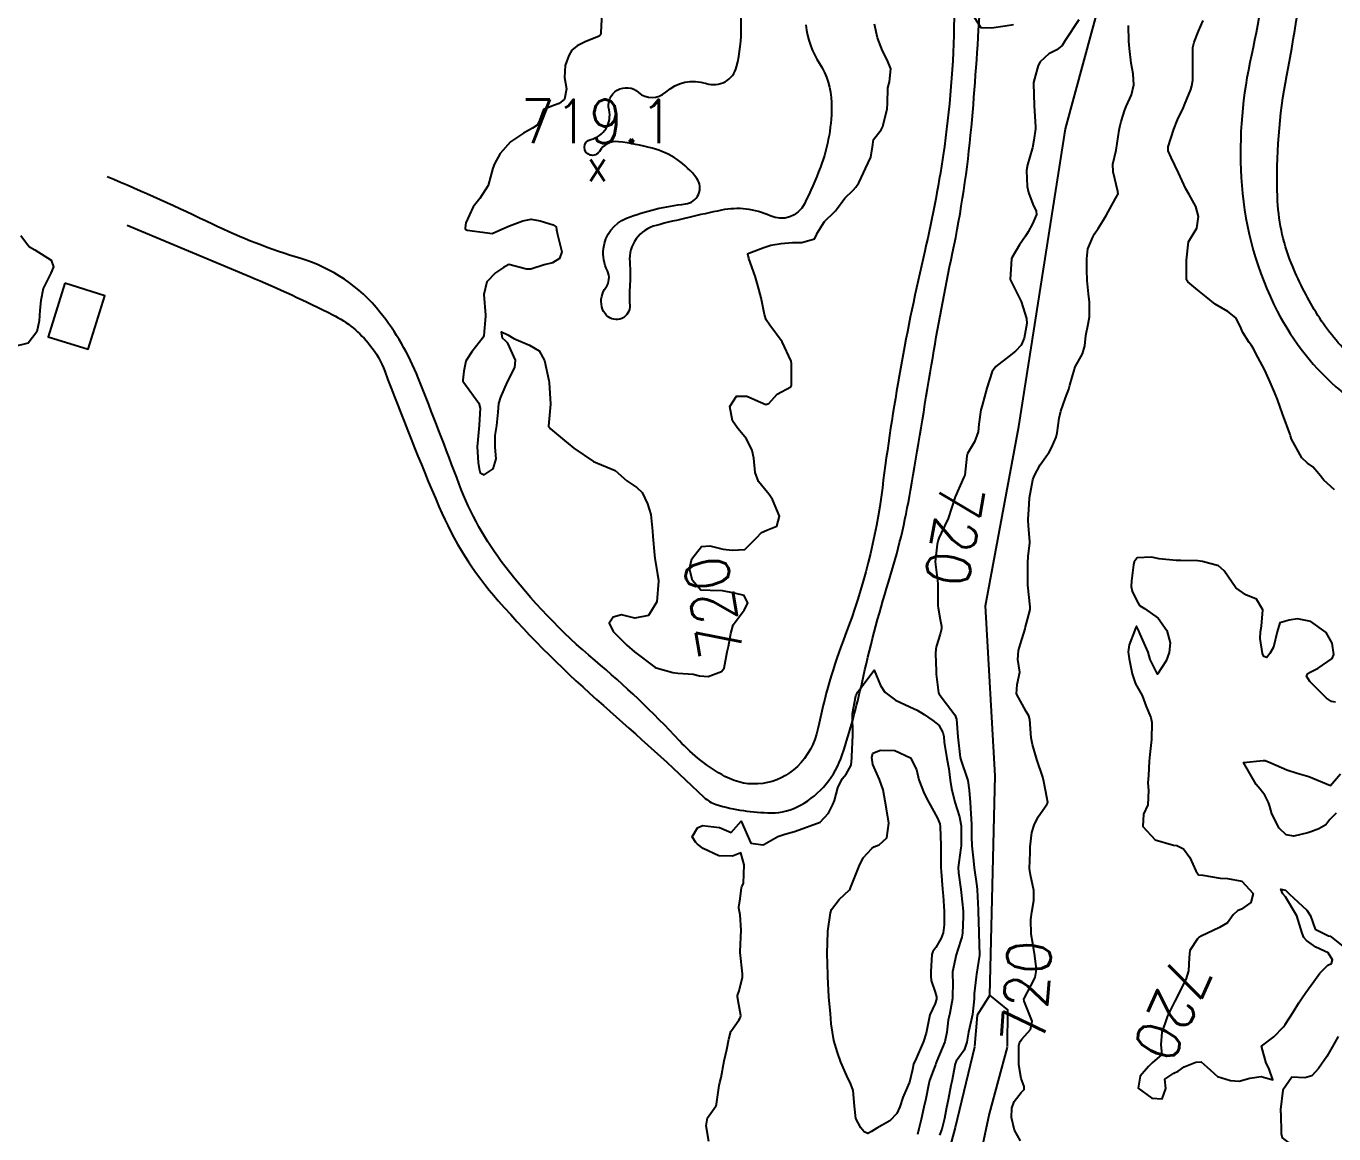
# Model space of a CAD drawing. Header units: metres. Extents: x 318500 to 325275, y 7408834 to 7428799.
# Drawn here: x 321513.3 to 321633.3, y 7415492.1 to 7415593.7 of the extents above; entities that cross this region are included whole.
import ezdxf
from ezdxf.enums import TextEntityAlignment as Align

# ---------------------------------------------------------------- set-up
doc = ezdxf.new("R2010")
doc.units = ezdxf.units.M
doc.header["$MEASUREMENT"] = 0
for name, color, linetype in [('Cotas', 45, 'Continuous'), ('Curvas de Nivel 1m', 11, 'Continuous'), ('Curvas de Nivel 5m', 15, 'Continuous'), ('Edificações', 30, 'Continuous'), ('Hidrografia', 140, 'Continuous'), ('Pontos Cotados', 45, 'Continuous'), ('Vias Primárias', 230, 'Continuous'), ('Vias Secundárias', 230, 'Continuous')]:
    doc.layers.add(name, color=color, linetype=linetype)
doc.styles.add('Style-STANDARD', font='STANDARD.shx')

# ---------------------------------------------------------------- blocks, each defined once
blk = doc.blocks.new('ELVTXT_11')
at = {"layer": 'Pontos Cotados', "linetype": 'Continuous', "style": 'Style-STANDARD'}
for s, height, p in [('719.1', 4, (0, 4)), ('x', 3, (0, 0))]:
    blk.add_text(s, height=height, dxfattribs=at).set_placement(p, align=Align.MIDDLE_CENTER)

msp = doc.modelspace()

# ---------------------------------------------------------------- linework, layer by layer
at = {"layer": 'Curvas de Nivel 1m', "elevation": 721, "flags": 128}
for points in [[(321603.94, 7415593.79), (321603.17, 7415593.66), (321601.94, 7415593.49), (321600.99, 7415593.51), (321600.38, 7415594.47)], [(321633.39, 7415551.13), (321632.43, 7415552.03), (321631.96, 7415552.6), (321631.41, 7415553.23), (321630.93, 7415553.57), (321630.39, 7415554.07), (321629.45, 7415555.79), (321629.36, 7415556.08), (321629.33, 7415556.21), (321628.64, 7415558.09), (321628.16, 7415559.42), (321627.9, 7415560.1), (321627.51, 7415561.02), (321627.02, 7415562.11), (321626.37, 7415563.29), (321625.93, 7415564.12), (321625.79, 7415564.36), (321625.57, 7415564.66), (321625, 7415565.56), (321624.75, 7415566.14), (321624.34, 7415566.9), (321623.6, 7415567.48), (321622.46, 7415568.17), (321621.62, 7415568.82), (321620.87, 7415569.44), (321619.95, 7415570.21), (321619.83, 7415570.4), (321619.83, 7415572.21), (321620.01, 7415573.88), (321620.2, 7415574.2), (321620.78, 7415575.12), (321620.91, 7415576.19), (321620.66, 7415577.12), (321620.05, 7415578.21), (321619.75, 7415578.75), (321619.08, 7415580.22), (321618.4, 7415581.62), (321618.15, 7415582.23), (321618.15, 7415582.58), (321618.66, 7415584.23), (321619, 7415585.06), (321619.53, 7415586.21), (321619.63, 7415586.44), (321619.86, 7415586.97), (321620.22, 7415587.86), (321620.32, 7415588.2), (321620.39, 7415588.71), (321620.41, 7415590.2), (321620.41, 7415591.71), (321620.51, 7415592.2), (321620.92, 7415593.22), (321621.36, 7415594.19)], [(321512.86, 7415574.45), (321513.47, 7415573.62), (321513.66, 7415573.43), (321514.13, 7415573.14), (321515.64, 7415572.19), (321515.85, 7415571.59), (321515.62, 7415571.02), (321514.9, 7415569.6), (321514.69, 7415568.51), (321514.61, 7415567.6), (321514.53, 7415566.64), (321514.32, 7415565.61), (321513.54, 7415564.57), (321512.15, 7415564.25)], [(321576, 7415491.35), (321575.74, 7415492.78), (321575.86, 7415493.52), (321576.62, 7415494.59), (321576.68, 7415494.7), (321576.7, 7415494.77), (321576.94, 7415496.47), (321577.01, 7415496.76), (321577.12, 7415497.22), (321577.38, 7415498.76), (321577.65, 7415499.79), (321577.83, 7415500.75), (321578.02, 7415501.44), (321578.73, 7415502.47), (321578.84, 7415502.62), (321578.9, 7415502.74), (321578.92, 7415502.92), (321578.74, 7415503.91), (321578.61, 7415504.61), (321578.63, 7415504.74), (321578.66, 7415504.83), (321578.76, 7415505.17), (321579.09, 7415506.43), (321579.09, 7415506.74), (321578.87, 7415508.68), (321578.86, 7415508.74), (321578.86, 7415508.79), (321578.94, 7415510.74), (321578.85, 7415512.15), (321578.75, 7415512.74), (321578.75, 7415512.85), (321578.87, 7415513.62), (321578.99, 7415514.63), (321579.03, 7415514.74), (321579.16, 7415515.01), (321579.22, 7415516.74), (321578.93, 7415517.83), (321578.16, 7415517.51), (321576.92, 7415517.56), (321575.48, 7415518.23), (321574.94, 7415518.63), (321574.79, 7415518.79), (321574.46, 7415519.29), (321574.96, 7415520.13), (321575.42, 7415520.33), (321576.96, 7415520.14), (321578.03, 7415519.68), (321578.97, 7415520.74), (321579.84, 7415518.73), (321580.94, 7415518.56), (321581.05, 7415518.59), (321581.25, 7415518.71), (321582.32, 7415519.33), (321582.95, 7415519.55), (321583.84, 7415519.8), (321584.96, 7415520.19), (321585.3, 7415520.32), (321586.21, 7415520.64), (321586.98, 7415521.46), (321587.36, 7415522.25), (321587.53, 7415522.62), (321587.84, 7415523.79), (321588.22, 7415524.62), (321588.6, 7415525.04), (321589.04, 7415525.87), (321589.11, 7415526.55), (321589.12, 7415526.61), (321589.12, 7415526.68), (321589.19, 7415528.61), (321589.17, 7415530.54), (321589.17, 7415530.61), (321589.49, 7415532.24), (321589.66, 7415532.6), (321591.15, 7415534.58), (321591.15, 7415534.58), (321591.74, 7415533.17), (321592.13, 7415532.56), (321593.12, 7415531.82), (321594.42, 7415531.23), (321595.11, 7415530.92), (321595.76, 7415530.52), (321596.55, 7415529.96), (321597.09, 7415529.53), (321597.47, 7415528.88), (321597.55, 7415528.49), (321597.59, 7415527.97), (321597.82, 7415526.49), (321598, 7415525.52), (321598.14, 7415524.48), (321598.25, 7415523.72), (321598.56, 7415522.48), (321598.98, 7415521.14), (321599.12, 7415520.47), (321599.13, 7415520.3), (321599.13, 7415518.47), (321599.11, 7415518.29), (321598.92, 7415516.94), (321598.88, 7415516.47), (321598.91, 7415515.98), (321599.12, 7415514.47), (321599.15, 7415514.2), (321599.33, 7415512.47), (321599.34, 7415511.98), (321599.26, 7415510.47), (321599.21, 7415510.09), (321598.82, 7415508.87), (321598.71, 7415508.57), (321598.67, 7415508.47), (321598.36, 7415506.9), (321598.34, 7415506.48), (321598.37, 7415506.07), (321598.34, 7415504.48), (321598.09, 7415503.13), (321597.96, 7415502.48), (321597.83, 7415501.37), (321597.64, 7415500.49), (321596.92, 7415498.74), (321596.83, 7415498.5), (321596.79, 7415498.39), (321596.67, 7415498.09), (321596.23, 7415496.94), (321596.13, 7415496.51), (321595.89, 7415495.25), (321595.72, 7415494.51), (321595.46, 7415493.37), (321595.27, 7415492.52), (321595.13, 7415491.98)]]:
    msp.add_lwpolyline(points, dxfattribs=at)
at = {"layer": 'Curvas de Nivel 1m', "elevation": 722, "flags": 128}
msp.add_lwpolyline([(321593.06, 7415527.23), (321594.5, 7415526.54), (321595.03, 7415525.48), (321595.25, 7415524.53), (321595.75, 7415523.27), (321596.13, 7415522.51), (321596.98, 7415521.02), (321597.19, 7415520.5), (321597.22, 7415520.24), (321597.27, 7415518.5), (321597.29, 7415516.86), (321597.29, 7415516.49), (321597.3, 7415516.11), (321597.43, 7415514.49), (321597.49, 7415513.89), (321597.59, 7415512.49), (321597.57, 7415511.21), (321597.48, 7415510.49), (321597.32, 7415510.01), (321596.82, 7415509.15), (321596.55, 7415508.77), (321596.45, 7415508.51), (321596.36, 7415506.93), (321596.36, 7415506.51), (321596.39, 7415506.12), (321596.77, 7415505.06), (321596.89, 7415504.62), (321596.89, 7415504.5), (321596.87, 7415504.39), (321596.75, 7415504.01), (321596.28, 7415502.96), (321596.16, 7415502.51), (321595.92, 7415501.3), (321595.68, 7415500.52), (321594.91, 7415498.75), (321594.79, 7415498.53), (321594.76, 7415498.45), (321594.67, 7415497.95), (321594.39, 7415496.8), (321594.29, 7415496.53), (321593.79, 7415495.38), (321593.51, 7415494.54), (321593.24, 7415493.92), (321592.61, 7415493.25), (321591.41, 7415492.57), (321590.92, 7415492.26), (321590.59, 7415492.09), (321590.25, 7415492.24), (321589.93, 7415492.59), (321589.48, 7415493.47), (321589.35, 7415494.6), (321589.22, 7415496.03), (321589.02, 7415496.6), (321588.66, 7415497.36), (321588.11, 7415498.62), (321587.79, 7415499.52), (321587.45, 7415500.62), (321587.21, 7415502.14), (321587.19, 7415502.63), (321587.15, 7415503.05), (321587.01, 7415504.63), (321586.92, 7415506.49), (321586.92, 7415506.63), (321586.84, 7415508.6), (321586.84, 7415508.63), (321586.92, 7415510.54), (321586.92, 7415510.63), (321587.15, 7415512.34), (321587.25, 7415512.63), (321587.94, 7415513.56), (321588.89, 7415514.45), (321588.96, 7415514.54), (321588.99, 7415514.61), (321589.05, 7415514.77), (321589.77, 7415516.6), (321590.16, 7415517.36), (321590.93, 7415518.24), (321591.14, 7415518.37), (321591.62, 7415518.57), (321592.31, 7415519.2), (321592.51, 7415520.56), (321592.3, 7415521.87), (321592.18, 7415522.56), (321591.97, 7415523.6), (321591.66, 7415524.57), (321591.04, 7415525.92), (321590.93, 7415526.58), (321591.05, 7415526.97), (321591.74, 7415527.26)], close=True, dxfattribs=at)
at = {"layer": 'Curvas de Nivel 5m', "elevation": 720, "flags": 128}
for points in [[(321566.16, 7415594.93), (321566.07, 7415593.06), (321566.07, 7415592.93), (321566.03, 7415592.83), (321565.93, 7415592.76), (321564.65, 7415592.22), (321563.91, 7415591.85), (321563.42, 7415591.45), (321563.13, 7415590.97), (321562.81, 7415590.05), (321562.74, 7415588.97), (321562.92, 7415587.91), (321562.74, 7415586.97), (321562.24, 7415586.58), (321561.84, 7415586.42), (321560.82, 7415586.01), (321560.46, 7415585), (321560.25, 7415584.57), (321559.81, 7415584.32), (321558.97, 7415583.86), (321557.79, 7415583.04), (321556.83, 7415581.99), (321556.32, 7415581.05), (321556.16, 7415580.65), (321555.74, 7415579.06), (321554.96, 7415577.84), (321554.37, 7415577.08), (321553.7, 7415575.62), (321553.63, 7415575.15), (321553.64, 7415575.09), (321553.69, 7415575), (321553.81, 7415574.96), (321555.68, 7415574.7), (321556.1, 7415574.64), (321557, 7415575.04), (321557.69, 7415575.34), (321558.92, 7415575.8), (321559.7, 7415575.97), (321560.51, 7415575.81), (321561.69, 7415575.43), (321561.97, 7415575.25), (321562.02, 7415574.98), (321562.11, 7415574.55), (321562.51, 7415572.97), (321562.29, 7415572.34), (321561.64, 7415571.94), (321560.88, 7415571.76), (321559.64, 7415571.37), (321559.27, 7415571.38), (321557.64, 7415571.79), (321557.14, 7415571.54), (321556.42, 7415571.05), (321555.62, 7415570.22), (321555.35, 7415569.06), (321555.48, 7415567.16), (321555.49, 7415567.06), (321555.34, 7415565.28), (321555.26, 7415565.06), (321554.24, 7415563.79), (321553.77, 7415563.09), (321553.7, 7415562.92), (321553.51, 7415562.03), (321553.41, 7415561.18), (321553.43, 7415561.09), (321553.5, 7415560.97), (321554.87, 7415559.07), (321555, 7415558.61), (321554.9, 7415557.07), (321554.78, 7415555.72), (321554.74, 7415555.07), (321554.82, 7415553.65), (321554.9, 7415553.07), (321555.02, 7415552.7), (321555.38, 7415552.49), (321556.2, 7415553.05), (321556.48, 7415553.97), (321556.39, 7415555.05), (321556.38, 7415556.11), (321556.53, 7415557.04), (321556.67, 7415558.25), (321556.72, 7415559.04), (321556.89, 7415559.63), (321557.5, 7415561.03), (321558.19, 7415562.36), (321558.24, 7415563.02), (321557.55, 7415564.58), (321557.33, 7415564.81), (321557.06, 7415565.04), (321556.97, 7415565.63), (321557.55, 7415565.34), (321558.09, 7415565.02), (321559.54, 7415564.41), (321560.43, 7415563.89), (321560.91, 7415562.99), (321561.32, 7415561.16), (321561.35, 7415560.98), (321561.47, 7415558.98), (321561.29, 7415556.98), (321561.45, 7415556.74), (321562.74, 7415555.65), (321563.42, 7415555.1), (321563.61, 7415554.95), (321565.4, 7415553.73), (321567.39, 7415552.9), (321568.47, 7415551.97), (321569.37, 7415551.34), (321569.87, 7415550.87), (321570.37, 7415549.85), (321570.66, 7415548.86), (321570.83, 7415547.34), (321570.86, 7415546.85), (321571, 7415545.14), (321571.03, 7415544.85), (321571.27, 7415543.35), (321571.37, 7415542.85), (321571.37, 7415542.74), (321571.23, 7415540.85), (321570.46, 7415539.61), (321569.21, 7415539.36), (321567.98, 7415539.65), (321567.22, 7415539.46), (321566.83, 7415538.91), (321567.2, 7415538.12), (321568.46, 7415536.88), (321569.17, 7415536.26), (321571.03, 7415534.85), (321571.15, 7415534.8), (321572.68, 7415534.36), (321573.14, 7415534.31), (321574.56, 7415534.22), (321575.14, 7415534.06), (321575.92, 7415534), (321577.15, 7415534.47), (321577.38, 7415534.77), (321577.67, 7415536.27), (321577.78, 7415536.76), (321578, 7415537.96), (321578.23, 7415538.75), (321579.22, 7415540.1), (321579.56, 7415540.73), (321579.24, 7415541.45), (321578.34, 7415541.66), (321577.25, 7415541.85), (321576.12, 7415541.9), (321575.25, 7415541.94), (321574.48, 7415542.8), (321574.21, 7415543.87), (321574.42, 7415544.8), (321575.3, 7415545.92), (321576.09, 7415546), (321577.3, 7415545.7), (321578.13, 7415545.59), (321579.3, 7415545.67), (321580.35, 7415546.72), (321580.82, 7415547.21), (321581.32, 7415547.42), (321582.22, 7415547.81), (321582.47, 7415548.7), (321581.83, 7415550.24), (321581.51, 7415550.71), (321581.37, 7415550.88), (321580.55, 7415551.89), (321580.25, 7415552.73), (321580.11, 7415554.03), (321579.97, 7415554.73), (321579.44, 7415555.81), (321578.64, 7415556.75), (321578.15, 7415557.45), (321577.91, 7415558.76), (321578.52, 7415559.72), (321579.48, 7415559.73), (321581.23, 7415558.96), (321581.48, 7415559.06), (321582.27, 7415559.92), (321583.5, 7415560.59), (321583.55, 7415560.64), (321583.56, 7415560.69), (321583.56, 7415562.66), (321583.56, 7415562.69), (321583.56, 7415562.72), (321583.53, 7415562.94), (321582.71, 7415564.7), (321581.57, 7415566.24), (321581.26, 7415566.71), (321581.1, 7415567.2), (321580.78, 7415568.73), (321580.47, 7415569.88), (321580.24, 7415570.73), (321579.65, 7415572.35), (321579.57, 7415572.74), (321579.6, 7415572.81), (321579.66, 7415572.84), (321581.03, 7415573.37), (321581.67, 7415573.57), (321582.64, 7415573.74), (321583.68, 7415573.81), (321584.53, 7415573.83), (321585.68, 7415574.15), (321585.86, 7415574.48), (321585.93, 7415574.66), (321586.6, 7415575.75), (321587.51, 7415576.64), (321587.62, 7415576.73), (321587.71, 7415576.86), (321588.48, 7415577.88), (321589.22, 7415578.62), (321589.48, 7415578.88), (321589.75, 7415579.3), (321590.17, 7415580.2), (321590.36, 7415580.6), (321590.85, 7415581.66), (321591, 7415582.59), (321591.11, 7415583.28), (321591.81, 7415584.16), (321591.94, 7415584.45), (321591.98, 7415584.58), (321592.35, 7415586.07), (321592.39, 7415586.57), (321592.42, 7415588.02), (321592.57, 7415588.57), (321592.7, 7415589.76), (321592.34, 7415590.58), (321591.91, 7415591.41), (321591.48, 7415592.59), (321591.2, 7415593.85)], [(321609.95, 7415594.23), (321608.69, 7415592.36), (321608.4, 7415591.89), (321607.92, 7415591.48), (321607.18, 7415591.12), (321606.39, 7415590.39), (321606.22, 7415590.07), (321605.88, 7415588.83), (321605.78, 7415588.49), (321605.77, 7415588.4), (321605.85, 7415586.4), (321605.97, 7415584.4), (321605.96, 7415584.26), (321605.8, 7415583.22), (321605.69, 7415582.5), (321605.67, 7415582.4), (321605.24, 7415580.94), (321605.14, 7415580.41), (321605.2, 7415578.95), (321605.32, 7415578.4), (321605.72, 7415577.34), (321606.02, 7415576.7), (321606.06, 7415576.39), (321605.7, 7415575.53), (321605.29, 7415574.81), (321605.05, 7415574.41), (321604.49, 7415573.6), (321603.79, 7415572.42), (321603.76, 7415572.32), (321603.63, 7415570.42), (321604.64, 7415568.41), (321605.15, 7415566.84), (321605.18, 7415566.4), (321604.93, 7415565.04), (321604.66, 7415564.41), (321604.12, 7415563.84), (321603.54, 7415563.38), (321602.32, 7415562.44), (321601.98, 7415561.98), (321601.5, 7415560.45), (321601.06, 7415558.87), (321600.96, 7415558.46), (321600.77, 7415557.14), (321600.69, 7415556.46), (321600.37, 7415555.53), (321599.73, 7415554.47), (321599.65, 7415554.23), (321599.47, 7415552.47), (321599.45, 7415552.41), (321599.39, 7415552.29), (321598.6, 7415550.48), (321598.3, 7415549.54), (321597.95, 7415548.49), (321597.32, 7415547.14), (321597.1, 7415546.71), (321597.03, 7415546.5), (321596.95, 7415546.15), (321596.75, 7415544.51), (321596.97, 7415542.8), (321597.01, 7415542.5), (321597.01, 7415540.72), (321597.01, 7415540.5), (321597.02, 7415540.29), (321597.22, 7415539.22), (321597.33, 7415538.62), (321597.35, 7415538.5), (321597.33, 7415538.37), (321597.2, 7415537.9), (321596.88, 7415536.81), (321596.82, 7415536.51), (321596.8, 7415536.13), (321596.85, 7415534.5), (321596.86, 7415534.21), (321597.05, 7415532.5), (321597.13, 7415532.37), (321598.57, 7415530.48), (321598.71, 7415530.09), (321598.83, 7415528.47), (321599.05, 7415526.57), (321599.07, 7415526.47), (321599.08, 7415526.44), (321599.74, 7415524.46), (321599.89, 7415523.58), (321599.96, 7415522.46), (321600.04, 7415521.41), (321600.1, 7415520.46), (321600.1, 7415519.31), (321600.13, 7415518.46), (321600.27, 7415517.11), (321600.33, 7415516.46), (321600.57, 7415514.78), (321600.61, 7415514.45), (321600.71, 7415512.61), (321600.71, 7415512.45), (321600.75, 7415510.54), (321600.76, 7415510.45), (321600.81, 7415508.45), (321600.55, 7415506.69), (321600.51, 7415506.45), (321600.34, 7415504.88), (321600.32, 7415504.45), (321600.19, 7415503), (321600.07, 7415502.46), (321599.8, 7415501.37), (321599.66, 7415500.46), (321599.43, 7415499.73), (321598.68, 7415498.72), (321598.58, 7415498.47), (321598.28, 7415496.85), (321598.2, 7415496.48), (321597.94, 7415495.17), (321597.8, 7415494.48), (321597.6, 7415493.47), (321597.36, 7415492.49), (321597.15, 7415491.94)], [(321604.59, 7415491.42), (321604.05, 7415492.4), (321603.75, 7415493.55), (321603.8, 7415494.4), (321604.01, 7415495.02), (321604.64, 7415495.85), (321604.91, 7415496.12), (321604.92, 7415496.39), (321604.66, 7415497.14), (321604.43, 7415498.39), (321604.43, 7415500.13), (321604.49, 7415500.39), (321604.56, 7415500.53), (321604.71, 7415500.73), (321605.49, 7415501.61), (321605.66, 7415502.38), (321604.92, 7415504.23), (321604.88, 7415504.39), (321605.54, 7415505.62), (321605.92, 7415506.38), (321606.04, 7415507.13), (321605.9, 7415508.38), (321605.71, 7415509.5), (321605.58, 7415510.38), (321605.53, 7415511.7), (321605.62, 7415512.38), (321605.81, 7415513.45), (321605.82, 7415514.38), (321605.49, 7415515.8), (321605.4, 7415516.39), (321605.46, 7415517.86), (321605.48, 7415518.38), (321605.64, 7415519.7), (321605.85, 7415520.38), (321606.22, 7415521.14), (321607, 7415522.27), (321607.04, 7415522.33), (321607.07, 7415522.37), (321607.09, 7415522.46), (321607.01, 7415522.93), (321606.73, 7415524.37), (321606.63, 7415524.77), (321606.09, 7415526.38), (321605.69, 7415527.77), (321605.57, 7415528.39), (321605.43, 7415530.05), (321605.35, 7415530.39), (321605.11, 7415530.8), (321604.22, 7415532.4), (321604.29, 7415533.26), (321604.52, 7415534.4), (321604.33, 7415535.56), (321604.41, 7415536.4), (321604.59, 7415537), (321605.02, 7415538.39), (321605.06, 7415538.55), (321605.22, 7415539.23), (321605.48, 7415540.14), (321605.48, 7415540.39), (321605.26, 7415542.39), (321605.25, 7415544.39), (321605.25, 7415544.43), (321605.3, 7415545.01), (321605.43, 7415546.27), (321605.44, 7415546.39), (321605.33, 7415547.82), (321605.3, 7415548.35), (321605.3, 7415548.39), (321605.3, 7415548.43), (321605.35, 7415549.32), (321605.41, 7415550.35), (321605.41, 7415550.39), (321605.72, 7415552.06), (321605.83, 7415552.39), (321606.38, 7415553.42), (321607.06, 7415554.37), (321607.21, 7415554.58), (321607.43, 7415554.98), (321607.86, 7415555.95), (321607.95, 7415556.36), (321608.13, 7415557.7), (321608.28, 7415558.36), (321608.72, 7415559.58), (321609.01, 7415560.35), (321609.12, 7415560.73), (321609.53, 7415562.21), (321609.56, 7415562.31), (321609.58, 7415562.34), (321610.29, 7415563.59), (321610.49, 7415564.33), (321610.59, 7415565.3), (321610.8, 7415566.33), (321610.91, 7415567), (321610.92, 7415568.33), (321610.83, 7415569.12), (321610.7, 7415570.33), (321610.66, 7415571.32), (321610.66, 7415572.33), (321610.76, 7415573.25), (321611.22, 7415574.32), (321611.39, 7415574.62), (321611.7, 7415575.1), (321612.18, 7415575.85), (321612.45, 7415576.31), (321613.31, 7415577.87), (321613.54, 7415578.29), (321613.52, 7415578.51), (321613.1, 7415580.3), (321613.07, 7415581.01), (321613.35, 7415582.3), (321613.65, 7415584.13), (321613.68, 7415584.29), (321613.7, 7415584.42), (321613.83, 7415584.93), (321614.15, 7415585.98), (321614.27, 7415586.28), (321614.77, 7415587.37), (321615, 7415588.27), (321614.91, 7415589.3), (321614.74, 7415590.28), (321614.58, 7415591.62), (321614.54, 7415592.28), (321614.5, 7415593.74)], [(321633.5, 7415531.64), (321633.13, 7415531.7), (321632.65, 7415532.03), (321631.15, 7415533.55), (321630.82, 7415534.05), (321630.94, 7415534.28), (321631.16, 7415534.39), (321631.9, 7415534.77), (321633.18, 7415535.65), (321633.33, 7415536.02), (321633.2, 7415537.07), (321632.63, 7415538.03), (321631.22, 7415539.04), (321630, 7415539.29), (321629.23, 7415539.16), (321628.37, 7415538.94), (321628.14, 7415538.09), (321627.79, 7415536.69), (321627.48, 7415536.1), (321627.18, 7415535.74), (321626.91, 7415535.83), (321626.8, 7415536.11), (321626.57, 7415537.48), (321626.61, 7415538.11), (321626.7, 7415538.62), (321626.82, 7415540.11), (321626.24, 7415541.11), (321625.25, 7415541.49), (321624.34, 7415542.14), (321623.28, 7415543.7), (321622.76, 7415544.16), (321621.3, 7415544.56), (321620.87, 7415544.62), (321619.3, 7415544.64), (321618.87, 7415544.64), (321617.3, 7415544.8), (321616.6, 7415544.94), (321615.3, 7415544.9), (321615.03, 7415544.53), (321614.97, 7415544.26), (321614.76, 7415542.78), (321614.73, 7415542.27), (321614.83, 7415541.84), (321615.25, 7415540.94), (321615.52, 7415540.53), (321615.96, 7415540.25), (321617.23, 7415539.36), (321618.02, 7415538.22), (321618.33, 7415537.08), (321618.22, 7415536.22), (321617.96, 7415535.44), (321617.16, 7415534.23), (321616.49, 7415535.56), (321616.3, 7415536.24), (321615.58, 7415537.88), (321615.4, 7415538.26), (321615.22, 7415538.62), (321615.11, 7415538.36), (321615.09, 7415538.26), (321614.55, 7415536.91), (321614.46, 7415536.27), (321614.55, 7415535.64), (321614.84, 7415534.26), (321615.15, 7415533.34), (321615.75, 7415532.25), (321616.11, 7415531.25), (321616.54, 7415530.24), (321616.65, 7415529.79), (321616.61, 7415528.24), (321616.44, 7415526.86), (321616.4, 7415526.24), (321616.34, 7415524.93), (321616.28, 7415524.24), (321616.33, 7415523.55), (321616.27, 7415522.24), (321615.86, 7415521.38), (321615.8, 7415520.25), (321616.95, 7415519.02), (321618.63, 7415518.53), (321618.94, 7415518.49), (321619.53, 7415518.2), (321620.13, 7415517.39), (321620.68, 7415516.18), (321620.91, 7415515.81), (321621.32, 7415515.77), (321622.91, 7415515.51), (321623.58, 7415515.47), (321624.91, 7415515.24), (321625.94, 7415514.11), (321625.73, 7415513.27), (321624.87, 7415512.67), (321624.5, 7415512.5), (321624.1, 7415512.14), (321623.57, 7415511.42), (321622.85, 7415510.99), (321621.17, 7415510.17), (321620.96, 7415510.05), (321620.84, 7415509.95), (321620.13, 7415508.88), (321620.05, 7415508.19), (321620, 7415506.99), (321619.76, 7415506.2), (321618.76, 7415504.21), (321618.09, 7415502.87), (321617.85, 7415502.22), (321617.57, 7415501.37), (321617.47, 7415500.22), (321617.57, 7415499.34), (321616.68, 7415498.57), (321616.32, 7415498.24), (321615.58, 7415497.33), (321615.38, 7415496.25), (321616.64, 7415495.32), (321617.6, 7415495.26), (321617.91, 7415496.22), (321617.82, 7415497.06), (321618.67, 7415497.63), (321619.06, 7415497.81), (321619.61, 7415498.2), (321620.68, 7415498.64), (321621.17, 7415498.66), (321621.71, 7415498.16), (321622.67, 7415497.32), (321623.86, 7415496.94), (321624.66, 7415496.89), (321625.63, 7415497.15), (321626.67, 7415497.31), (321627.75, 7415496.99), (321627.38, 7415498.09), (321627.13, 7415498.54), (321626.7, 7415500.1), (321627.84, 7415500.95), (321628.73, 7415501.86), (321628.82, 7415501.98), (321628.88, 7415502.07), (321629.6, 7415503.21), (321630.12, 7415504.06), (321630.37, 7415504.45), (321630.77, 7415505.03), (321631.5, 7415506.04), (321632.04, 7415506.78), (321632.8, 7415507.52), (321633.13, 7415507.69), (321633.23, 7415508.01), (321632.82, 7415508.66), (321631.69, 7415509.18), (321630.84, 7415509.79), (321630.58, 7415510.05), (321630.43, 7415510.47), (321629.95, 7415512.06), (321628.89, 7415513.78), (321628.67, 7415514.07), (321628.47, 7415514.5), (321628.89, 7415514.39), (321629.23, 7415514.07), (321630.87, 7415512.57), (321631.21, 7415512.04), (321631.64, 7415510.83), (321632.84, 7415510.21), (321632.99, 7415510.17), (321633.24, 7415510.01), (321634.82, 7415508.74)], [(321633.54, 7415521.46), (321632.98, 7415520.89), (321632.59, 7415520.41), (321631.95, 7415520.04), (321631.24, 7415519.77), (321630.96, 7415519.67), (321629.66, 7415519.37), (321628.96, 7415519.49), (321628.33, 7415520.08), (321627.66, 7415521.42), (321627.46, 7415522.09), (321627.35, 7415522.44), (321627.01, 7415523.11), (321626.59, 7415523.68), (321626.22, 7415524.11), (321625.05, 7415526.13), (321626.85, 7415526.3), (321627.05, 7415526.3), (321627.56, 7415526.09), (321629.04, 7415525.43), (321629.96, 7415525.14), (321631.03, 7415524.82), (321633.02, 7415524.02), (321633.96, 7415525.08)], [(321633.74, 7415500.98), (321633.2, 7415500.01), (321632.69, 7415499.14), (321631.92, 7415498.03), (321631.33, 7415497.38), (321630.67, 7415497.18), (321629.48, 7415497.25), (321628.65, 7415496.07), (321628.43, 7415494.27), (321628.45, 7415494.07), (321628.46, 7415493.92), (321628.52, 7415492.07), (321628.59, 7415491.68), (321629.92, 7415490.72), (321630.57, 7415490.36), (321631.31, 7415490.04), (321632.56, 7415489.13), (321632.99, 7415488.01), (321633.55, 7415487.03)]]:
    msp.add_lwpolyline(points, dxfattribs=at)
at = {"layer": 'Edificações'}
msp.add_lwpolyline([(321516.89, 7415570.09), (321515.35, 7415565.18), (321519.03, 7415564.03), (321520.57, 7415568.94)], close=True, dxfattribs=at)
at = {"layer": 'Hidrografia'}
for points in [[(321601.77, 7415504.76), (321602.27, 7415524.9), (321601.36, 7415540.48), (321604.42, 7415556.95), (321608.73, 7415584.26), (321612.04, 7415596.54), (321617.59, 7415606.16), (321620.11, 7415610.07)], [(321603.39, 7415500.05), (321603.43, 7415503.44), (321601.77, 7415504.76), (321600.61, 7415502.94), (321600.38, 7415500.05)], [(321600.37, 7415500), (321598.6, 7415492.64), (321596.34, 7415484.23), (321593.98, 7415472.9), (321592.17, 7415466.52), (321590.76, 7415457.85), (321587.72, 7415442.08), (321583.65, 7415425.27), (321582.29, 7415416.1), (321580.07, 7415411.71), (321577.89, 7415408.05), (321573.58, 7415404.04), (321569.46, 7415399.78), (321565.15, 7415396.48), (321555.94, 7415390.17), (321549.74, 7415387.32), (321538.89, 7415383.05), (321532.01, 7415381.83), (321524.85, 7415381.79), (321518.72, 7415382.79), (321511.66, 7415385.64)], [(321603.37, 7415500), (321601.72, 7415493.88), (321600.29, 7415487.29), (321597.2, 7415476.3), (321594.9, 7415470.36), (321594.11, 7415465.57), (321592.91, 7415456.08), (321591.54, 7415447.53), (321590.43, 7415440.88), (321587.89, 7415430.08), (321586.29, 7415417.24), (321584.34, 7415411.74), (321580.88, 7415407.71), (321577.76, 7415404.8)]]:
    msp.add_lwpolyline(points, dxfattribs=at)
msp.add_lwpolyline([(321584.9, 7415593.78, 0.119498), (321586.15, 7415590.24, -0.14062), (321587.25, 7415586.65, -0.094963), (321586.23, 7415580.73, -0.02493), (321584.76, 7415577.37, -0.406774), (321581.61, 7415576.26, 0.161795), (321577.15, 7415576.78, 0.010364), (321571.15, 7415575.39, 0.364895), (321568.73, 7415572.03, -0.038463), (321568.73, 7415569.69, 0.038463), (321568.73, 7415568.08, -0.703933), (321566.61, 7415567.13, -0.133391), (321566.17, 7415567.93, -0.223679), (321566.54, 7415569.69, 0.282454), (321566.68, 7415571.22, -0.140259), (321566.32, 7415573.27, -0.282455), (321568.44, 7415576.05, -0.064809), (321573.85, 7415577.36, 0.578619), (321574.88, 7415579.7, 0.171074), (321570.78, 7415582.48, 0.034387), (321567.71, 7415583.06, 0.299704), (321565.95, 7415582.18, -1.528847), (321565.15, 7415583.28, 0.418863), (321566.83, 7415585.98, -0.738082), (321569.54, 7415587.59, 0.387651), (321572.03, 7415587.6, -0.272069), (321575.76, 7415588.41, 0.436675), (321578.54, 7415589.94, 0.131978), (321578.4, 7415597.42, 0.430409)], format="xyb", dxfattribs=at)
at = {"layer": 'Vias Primárias'}
msp.add_lwpolyline([(321109.37, 7414841.13, 0), (321121.45, 7414845.47, -0.165445)], format="xyb", dxfattribs=at)
at = {"layer": 'Vias Secundárias'}
for points in [[(321627.57, 7415601.29, -0.017971), (321625.64, 7415590.33, 0.072018), (321624.89, 7415579.06, 0.099435), (321628.15, 7415567.52, 0.09965), (321633.98, 7415560.2, 0.070668), (321639.31, 7415556.86, 0.04821), (321646.26, 7415554.55, -0.152403), (321654.53, 7415549.73, 1.864455)], [(321653.71, 7415553.48), (321649.88, 7415555.37, 0.02156), (321642.04, 7415558.84, -0.100315), (321634.82, 7415563.49, -0.062343), (321631.71, 7415567.4, -0.042479), (321629.42, 7415571.96, -0.086731), (321628.16, 7415578.01, -0.055395), (321629.02, 7415589.16, 0.018075), (321631.04, 7415602.33, 0.005499)], [(321522.6, 7415575.4), (321533.86, 7415570.7, -0.01805), (321541.5, 7415567.18, -0.109225), (321544.89, 7415564.41, -0.077523), (321546.25, 7415562.01, 0.011244), (321551.22, 7415549.59, 0.079442), (321556.67, 7415540.95, 0.033532), (321566.32, 7415531.34, -0.011729), (321575.54, 7415522.93, 0.117116), (321576.66, 7415522.27, 0.07277), (321581.71, 7415521.5, 0.129402), (321584.41, 7415522.2, 0.188423), (321588.23, 7415526.83, 0.025011), (321590.05, 7415533.46, -0.020952), (321592.48, 7415542.65, 0.033312), (321594.49, 7415551.06, 0.001003), (321596.42, 7415562.59, -0.011098), (321598.35, 7415572.86, 0.029363), (321600.08, 7415584.39, 0.010283), (321600.85, 7415595.39, 0.035528)], [(321598.5, 7415595.2, -0.034375), (321597.6, 7415582.64, -0.022337), (321595.8, 7415573.03, 0.026049), (321591.91, 7415551.32, -0.060933), (321588.5, 7415537.79, 0.041995), (321585.99, 7415529.19, -0.150075), (321584.11, 7415525.75, -0.330745), (321577.46, 7415524.84, -0.080172), (321573.29, 7415528.11, 0.031364), (321565.55, 7415535.47, -0.054536), (321557.26, 7415544.13, -0.073865), (321553.08, 7415551.65, 0.003887), (321549.33, 7415561.39, 0.07526), (321545.81, 7415567.44, 0.152012), (321538.56, 7415572.34, -0.039509), (321530.45, 7415575.49, 0.013124), (321520.78, 7415579.84, -4.972252)]]:
    msp.add_lwpolyline(points, format="xyb", dxfattribs=at)

# ---------------------------------------------------------------- block references
at = {"layer": 'Pontos Cotados', "linetype": 'Continuous'}
msp.add_blockref('ELVTXT_11', (321565.77, 7415580.93, 719.14), dxfattribs=at)

# ---------------------------------------------------------------- texts
at = {"layer": 'Cotas', "style": 'Style-STANDARD'}
for rotation, p in [(260.2336, (321598.53, 7415546.98, 720)), (100.0783, (321576.4, 7415540.37, 720)), (85.861, (321605.13, 7415505.14, 720)), (245.9981, (321618.53, 7415503.42, 720))]:
    msp.add_text('720', height=4, rotation=rotation, dxfattribs=at).set_placement(p, align=Align.MIDDLE_CENTER)

doc.saveas('drawing.dxf')
